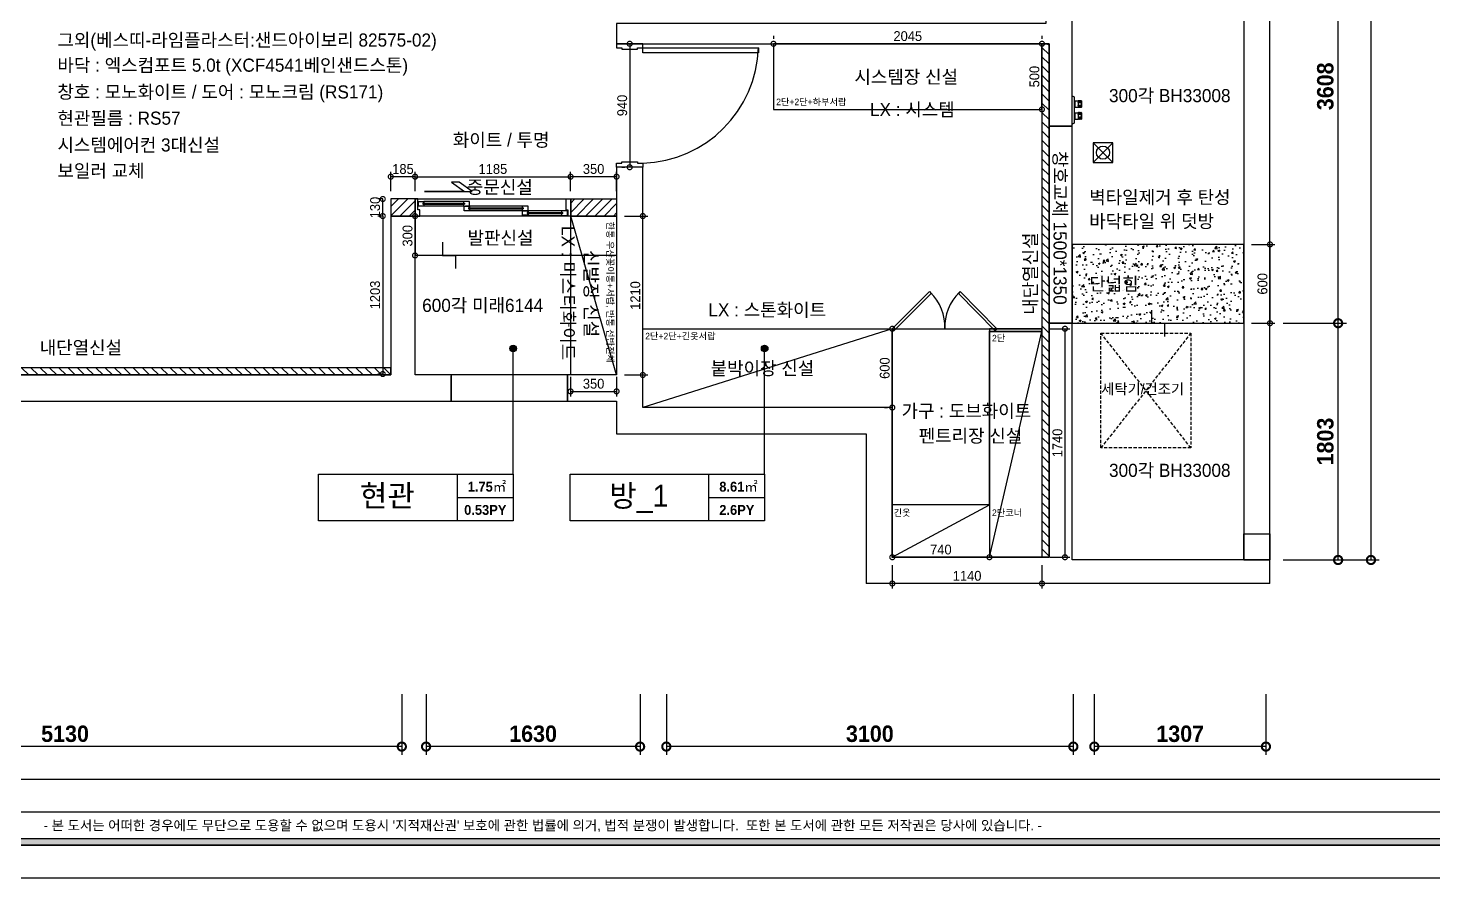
# Model space of a CAD drawing. Header units: inches. Extents: x 157163 to 245256, y -61743 to -20857.
# Drawn here: x 208200 to 218900, y -36207 to -29736 of the extents above; entities that cross this region are included whole.
import ezdxf
from ezdxf.enums import TextEntityAlignment as Align

# ---------------------------------------------------------------- set-up
doc = ezdxf.new("R2010")
doc.units = ezdxf.units.IN
doc.header["$LTSCALE"] = 50
doc.header["$MEASUREMENT"] = 0
for name, pattern in [('DASHED', [0.75, 0.5, -0.25]), ('DASHEDX2', [1.5, 1, -0.5]), ('HID', [2.5, 1.5, -1])]:
    doc.linetypes.add(name, pattern=pattern)
for name, color, linetype in [('0-ELC TEXT', 7, 'Continuous'), ('03-TEXT', 3, 'Continuous'), ('03-WAL NEW', 3, 'Continuous'), ('04-WIN', 4, 'Continuous'), ('06-FUR', 6, 'Continuous'), ('07-DIM WAL', 5, 'Continuous'), ('3.기호.계단선', 30, 'Continuous'), ('CO-DO-FR', 7, 'Continuous'), ('CO-DOOR', 8, 'Continuous'), ('F-WALL1', 2, 'Continuous'), ('fin', 5, 'Continuous'), ('FORM(YOURNAME)-1', 1, 'Continuous'), ('FORM(YOURNAME)-11', 1, 'Continuous'), ('FUR', 8, 'DASHED'), ('도면층8', 8, 'Continuous'), ('설비', 140, 'Continuous')]:
    doc.layers.add(name, color=color, linetype=linetype)
doc.styles.add('YOURNAME', font='HY울릉도M.TTF')
doc.styles.add('넥슨고딕', font='NEXONLv1GothicBold.ttf')
doc.styles.add('스타일1', font='HY울릉도M.TTF')
doc.styles.add('코레일둥고', font='Korail_Round_Gothic_Medium.ttf')
doc.dimstyles.new('30', dxfattribs={"dimscale": 30, "dimtxt": 2.5, "dimasz": 2.5, "dimexe": 1.25, "dimexo": 2, "dimtad": 1, "dimdec": 0, "dimtxsty": '스타일1', "dimblk": 'DOTSMALL', "dimcen": 2.5, "dimclrd": 1, "dimclre": 1, "dimclrt": 7, "dimadec": 0, "dimazin": 0, "dimtfac": 1, "dimtdec": 0, "dimtix": 1, "dimtmove": 0, "dimatfit": 3, "dimldrblk": 'DOTSMALL', "dimfxl": 1.25, "dimarcsym": 0})
doc.dimstyles.new('50', dxfattribs={"dimscale": 50, "dimtxt": 2.5, "dimasz": 2.5, "dimexe": 1.25, "dimexo": 2, "dimtad": 1, "dimdec": 0, "dimtxsty": '넥슨고딕', "dimblk": 'DOTSMALL', "dimcen": 2.5, "dimclrd": 1, "dimclre": 1, "dimclrt": 7, "dimadec": 0, "dimazin": 0, "dimtfac": 1, "dimtdec": 0, "dimtix": 1, "dimtmove": 0, "dimatfit": 3, "dimldrblk": 'DOTSMALL', "dimfxl": 1.25, "dimarcsym": 0})

# ---------------------------------------------------------------- blocks, each defined once
blk = doc.blocks.new('FORM-ELEVATION')
at = {"layer": 'FORM(YOURNAME)-11'}
h = blk.add_hatch(color=256, dxfattribs=at)
h.dxf.hatch_style = 1
h.paths.add_polyline_path([(-10309, 35708), (71691, 35708), (71691, 35508), (-10309, 35508)])
h.paths.add_polyline_path([(-10309, -21492), (71691, -21492), (71691, -21692), (-10309, -21692)])
at = {"layer": 'Defpoints', "color": 158}
blk.add_line((62481, -20692), (-10309, -20692), dxfattribs=at)
for points in [[(-10309, -21692), (71691, -21692), (71691, 35708), (-10309, 35708)], [(-8309, 33708), (61071, 33708), (61071, -19692), (-8309, -19692)]]:
    blk.add_lwpolyline(points, close=True, dxfattribs=at)
at = {"layer": 'FORM(YOURNAME)-11', "color": 250}
blk.add_lwpolyline([(-11309, -22692), (72691, -22692), (72691, 36708), (-11309, 36708)], close=True, dxfattribs=at)
at = {"layer": 'FORM(YOURNAME)-11'}
blk.add_lwpolyline([(-10309, -21492), (71691, -21492), (71691, -21692), (-10309, -21692)], close=True, dxfattribs=at)
at = {"layer": 'FORM(YOURNAME)-11', "color": 1, "style": 'YOURNAME'}
blk.add_text("- 본 도서는 어떠한 경우에도 무단으로 도용할 수 없으며 도용시 '지적재산권' 보호에 관한 법률에 의거, 법적 분쟁이 발생합니다.  또한 본 도서에 관한 모든 저작권은 당사에 있습니다. -", height=300, dxfattribs=at).set_placement((28146, -21092), align=Align.MIDDLE_CENTER)
at = {"layer": 'FORM(YOURNAME)-11', "color": 3, "style": 'YOURNAME'}
for tag, height, p in [('1', 450, (71041, -1219)), ('2', 450, (71041, -1863)), ('3', 450, (71041, -3150)), ('4', 450, (71041, -5081)), ('5', 515, (71041, -7398)), ('6', 515, (71041, -9650)), ('7', 515, (71041, -11903)), ('8', 515, (71041, -14155)), ('9', 515, (71041, -16408)), ('10', 515, (66791, -18596)), ('11', 515, (71041, -18660)), ('12', 515, (66791, -20848)), ('13', 515, (71041, -20848))]:
    blk.add_attdef(tag, text='', height=height, dxfattribs=at).set_placement(p, align=Align.MIDDLE_RIGHT)
blk = doc.blocks.new('_DOTSMALL')
at = {"color": 0, "linetype": 'ByBlock', "const_width": 0.5}
blk.add_lwpolyline([(-0.0625, 0, 1), (0.0625, 0, 1)], format="xyb", close=True, dxfattribs=at)
blk = doc.blocks.new('*D15')
at = {"layer": '07-DIM WAL', "color": 1, "lineweight": -2, "transparency": 16777216}
for p, q in [((217759, -24166), (218491, -24166)), ((218428, -24166), (218428, -33786)), ((217759, -33786), (218491, -33786))]:
    blk.add_line(p, q, dxfattribs=at)
at = {"layer": 'Defpoints', "color": 0, "transparency": 16777216}
for p in [(217659, -24166), (217659, -33786), (218428, -33786)]:
    blk.add_point(p, dxfattribs=at)
at = {"layer": '07-DIM WAL', "color": 1, "lineweight": -2, "transparency": 16777216, "xscale": 125, "yscale": 125, "zscale": 125}
for p, rotation in [((218428, -24166), 90), ((218428, -33786), 270)]:
    blk.add_blockref('_DOTSMALL', p, dxfattribs=dict(at, rotation=rotation))
at = {"layer": '07-DIM WAL', "color": 7, "transparency": 16777216, "insert": (218331, -28976), "char_height": 125, "attachment_point": 5, "rotation": 90, "style": '넥슨고딕'}
blk.add_mtext('9620', dxfattribs=at)
blk = doc.blocks.new('*D16')
at = {"layer": '07-DIM WAL', "color": 1, "lineweight": -2, "transparency": 16777216}
for p, q in [((217759, -31983), (218241, -31983)), ((218178, -33786), (218178, -31983)), ((217759, -33786), (218241, -33786))]:
    blk.add_line(p, q, dxfattribs=at)
at = {"layer": 'Defpoints', "color": 0, "transparency": 16777216}
for p in [(217659, -31983), (218178, -31983), (217659, -33786)]:
    blk.add_point(p, dxfattribs=at)
at = {"layer": '07-DIM WAL', "color": 1, "lineweight": -2, "transparency": 16777216, "xscale": 125, "yscale": 125, "zscale": 125}
for p, rotation in [((218178, -31983), 90), ((218178, -33786), 270)]:
    blk.add_blockref('_DOTSMALL', p, dxfattribs=dict(at, rotation=rotation))
at = {"layer": '07-DIM WAL', "color": 7, "transparency": 16777216, "insert": (218081, -32884), "char_height": 125, "attachment_point": 5, "rotation": 90, "style": '넥슨고딕'}
blk.add_mtext('1803', dxfattribs=at)
blk = doc.blocks.new('*D17')
at = {"layer": '07-DIM WAL', "color": 1, "lineweight": -2, "transparency": 16777216}
for p, q in [((217759, -28375), (218241, -28375)), ((218178, -31983), (218178, -28375)), ((217759, -31983), (218241, -31983))]:
    blk.add_line(p, q, dxfattribs=at)
at = {"layer": 'Defpoints', "color": 0, "transparency": 16777216}
for p in [(217659, -28375), (218178, -28375), (217659, -31983)]:
    blk.add_point(p, dxfattribs=at)
at = {"layer": '07-DIM WAL', "color": 1, "lineweight": -2, "transparency": 16777216, "xscale": 125, "yscale": 125, "zscale": 125}
for p, rotation in [((218178, -28375), 90), ((218178, -31983), 270)]:
    blk.add_blockref('_DOTSMALL', p, dxfattribs=dict(at, rotation=rotation))
at = {"layer": '07-DIM WAL', "color": 7, "transparency": 16777216, "insert": (218081, -30179), "char_height": 125, "attachment_point": 5, "rotation": 90, "style": '넥슨고딕'}
blk.add_mtext('3608', dxfattribs=at)
blk = doc.blocks.new('*D22')
at = {"layer": '07-DIM WAL', "color": 1, "lineweight": -2, "transparency": 16777216}
for p, q in [((216321, -34807), (216321, -35269)), ((217628, -34807), (217628, -35269)), ((217628, -35207), (216321, -35207))]:
    blk.add_line(p, q, dxfattribs=at)
at = {"layer": 'Defpoints', "color": 0, "transparency": 16777216}
for p in [(216321, -34707), (217628, -34707), (216321, -35207)]:
    blk.add_point(p, dxfattribs=at)
at = {"layer": '07-DIM WAL', "color": 1, "lineweight": -2, "transparency": 16777216, "xscale": 125, "yscale": 125, "zscale": 125, "rotation": 180}
blk.add_blockref('_DOTSMALL', (216321, -35207), dxfattribs=at)
at = {"layer": '07-DIM WAL', "color": 1, "lineweight": -2, "transparency": 16777216, "xscale": 125, "yscale": 125, "zscale": 125}
blk.add_blockref('_DOTSMALL', (217628, -35207), dxfattribs=at)
at = {"layer": '07-DIM WAL', "color": 7, "transparency": 16777216, "insert": (216975, -35110), "char_height": 125, "attachment_point": 5, "style": '넥슨고딕'}
blk.add_mtext('1307', dxfattribs=at)
blk = doc.blocks.new('*D23')
at = {"layer": '07-DIM WAL', "color": 1, "lineweight": -2, "transparency": 16777216}
for p, q in [((213061, -34807), (213061, -35269)), ((216161, -34807), (216161, -35269)), ((216161, -35207), (213061, -35207))]:
    blk.add_line(p, q, dxfattribs=at)
at = {"layer": 'Defpoints', "color": 0, "transparency": 16777216}
for p in [(213061, -34707), (216161, -34707), (213061, -35207)]:
    blk.add_point(p, dxfattribs=at)
at = {"layer": '07-DIM WAL', "color": 1, "lineweight": -2, "transparency": 16777216, "xscale": 125, "yscale": 125, "zscale": 125, "rotation": 180}
blk.add_blockref('_DOTSMALL', (213061, -35207), dxfattribs=at)
at = {"layer": '07-DIM WAL', "color": 1, "lineweight": -2, "transparency": 16777216, "xscale": 125, "yscale": 125, "zscale": 125}
blk.add_blockref('_DOTSMALL', (216161, -35207), dxfattribs=at)
at = {"layer": '07-DIM WAL', "color": 7, "transparency": 16777216, "insert": (214611, -35110), "char_height": 125, "attachment_point": 5, "style": '넥슨고딕'}
blk.add_mtext('3100', dxfattribs=at)
blk = doc.blocks.new('*D24')
at = {"layer": '07-DIM WAL', "color": 1, "lineweight": -2, "transparency": 16777216}
for p, q in [((211231, -34807), (211231, -35269)), ((212861, -34807), (212861, -35269)), ((212861, -35207), (211231, -35207))]:
    blk.add_line(p, q, dxfattribs=at)
at = {"layer": 'Defpoints', "color": 0, "transparency": 16777216}
for p in [(211231, -34707), (212861, -34707), (211231, -35207)]:
    blk.add_point(p, dxfattribs=at)
at = {"layer": '07-DIM WAL', "color": 1, "lineweight": -2, "transparency": 16777216, "xscale": 125, "yscale": 125, "zscale": 125, "rotation": 180}
blk.add_blockref('_DOTSMALL', (211231, -35207), dxfattribs=at)
at = {"layer": '07-DIM WAL', "color": 1, "lineweight": -2, "transparency": 16777216, "xscale": 125, "yscale": 125, "zscale": 125}
blk.add_blockref('_DOTSMALL', (212861, -35207), dxfattribs=at)
at = {"layer": '07-DIM WAL', "color": 7, "transparency": 16777216, "insert": (212046, -35110), "char_height": 125, "attachment_point": 5, "style": '넥슨고딕'}
blk.add_mtext('1630', dxfattribs=at)
blk = doc.blocks.new('*D25')
at = {"layer": '07-DIM WAL', "color": 1, "lineweight": -2, "transparency": 16777216}
for p, q in [((205916, -34807), (205916, -35269)), ((211046, -34807), (211046, -35269)), ((211046, -35207), (205916, -35207))]:
    blk.add_line(p, q, dxfattribs=at)
at = {"layer": 'Defpoints', "color": 0, "transparency": 16777216}
for p in [(205916, -34707), (211046, -34707), (205916, -35207)]:
    blk.add_point(p, dxfattribs=at)
at = {"layer": '07-DIM WAL', "color": 1, "lineweight": -2, "transparency": 16777216, "xscale": 125, "yscale": 125, "zscale": 125, "rotation": 180}
blk.add_blockref('_DOTSMALL', (205916, -35207), dxfattribs=at)
at = {"layer": '07-DIM WAL', "color": 1, "lineweight": -2, "transparency": 16777216, "xscale": 125, "yscale": 125, "zscale": 125}
blk.add_blockref('_DOTSMALL', (211046, -35207), dxfattribs=at)
at = {"layer": '07-DIM WAL', "color": 7, "transparency": 16777216, "insert": (208481, -35110), "char_height": 125, "attachment_point": 5, "style": '넥슨고딕'}
blk.add_mtext('5130', dxfattribs=at)
blk = doc.blocks.new('A$C004A4CAE')
at = {"layer": 'fin', "color": 6}
for p, q in [((0, 0), (0, 5)), ((200, 15), (10, 15)), ((36, 69), (36, 70)), ((84, 69), (36, 69)), ((51, 63), (36, 63)), ((51, 57), (36, 57)), ((51, 51), (36, 51)), ((36, 23), (36, 45)), ((84, 45), (36, 45)), ((82, 72), (38, 72)), ((82, 21), (38, 21)), ((43, 15), (43, 21)), ((84, 63), (69, 63)), ((84, 57), (69, 57)), ((84, 51), (69, 51)), ((77, 15), (77, 21)), ((84, 69), (84, 70)), ((84, 23), (84, 45)), ((126, 69), (126, 70)), ((174, 69), (126, 69)), ((141, 63), (126, 63)), ((141, 57), (126, 57)), ((141, 51), (126, 51)), ((174, 45), (126, 45)), ((126, 23), (126, 45)), ((172, 72), (128, 72)), ((172, 21), (128, 21)), ((133, 15), (133, 21)), ((174, 63), (159, 63)), ((174, 57), (159, 57)), ((174, 51), (159, 51)), ((167, 15), (167, 21)), ((174, 69), (174, 70)), ((174, 23), (174, 45)), ((210, 0), (210, 5))]:
    blk.add_line(p, q, dxfattribs=at)
for centre, radius, start, end in [((10, 5), 10, 90, 180), ((36, 66), 3, 90, 270), ((36, 60), 3, 90, 270), ((36, 54), 3, 90, 270), ((36, 48), 3, 90, 270), ((38, 70), 2, 90, 180), ((38, 23), 2, 180, 270), ((51, 66), 3, 90, 270), ((51, 60), 3, 90, 270), ((51, 54), 3, 90, 270), ((51, 48), 3, 90, 270), ((69, 66), 3, 270, 90), ((69, 60), 3, 270, 90), ((69, 54), 3, 270, 90), ((69, 48), 3, 270, 90), ((82, 70), 2, 0, 90), ((82, 23), 2, 270, 0), ((84, 66), 3, 270, 90), ((84, 60), 3, 270, 90), ((84, 54), 3, 270, 90), ((84, 48), 3, 270, 90), ((126, 66), 3, 90, 270), ((126, 60), 3, 90, 270), ((126, 54), 3, 90, 270), ((126, 48), 3, 90, 270), ((128, 70), 2, 90, 180), ((128, 23), 2, 180, 270), ((141, 66), 3, 90, 270), ((141, 60), 3, 90, 270), ((141, 54), 3, 90, 270), ((141, 48), 3, 90, 270), ((159, 66), 3, 270, 90), ((159, 60), 3, 270, 90), ((159, 54), 3, 270, 90), ((159, 48), 3, 270, 90), ((172, 70), 2, 0, 90), ((172, 23), 2, 270, 0), ((174, 66), 3, 270, 90), ((174, 60), 3, 270, 90), ((174, 54), 3, 270, 90), ((174, 48), 3, 270, 90), ((200, 5), 10, 0, 90)]:
    blk.add_arc(centre, radius, start, end, dxfattribs=at)
blk = doc.blocks.new('VUDAUSEH')
for p, q in [((216312, -30759), (216462, -30609)), ((216312, -30609), (216462, -30759))]:
    blk.add_line(p, q)
blk.add_lwpolyline([(216312, -30759), (216462, -30759), (216462, -30609), (216312, -30609)], close=True)
for points in [[(216756, -31883), (216756, -31983), (216856, -31983), (216856, -32083)], [(216152, -31983), (217459, -31983)]]:
    blk.add_lwpolyline(points)
blk.add_circle((216387, -30684), 50)
at = {"layer": '04-WIN'}
blk.add_lwpolyline([(217566, -33786), (217659, -33786), (217659, -23966), (217024, -23966), (217024, -24166), (217459, -24166), (217459, -33786), (217566, -33786)], dxfattribs=at)
for points in [[(215977, -31983), (216152, -31983), (216152, -30483), (215977, -30483)], [(211422, -32577), (212307, -32577), (212307, -32377), (211422, -32377)], [(217459, -33586), (217659, -33586), (217659, -33786), (217459, -33786)]]:
    blk.add_lwpolyline(points, close=True, dxfattribs=at)
at = {"layer": 'CO-DO-FR'}
for points in [[(212882, -29855), (212682, -29855), (212682, -29885), (212722, -29885), (212722, -29895), (212842, -29895), (212842, -29885), (212882, -29885), (212882, -29855)], [(212882, -30795), (212682, -30795), (212682, -30765), (212722, -30765), (212722, -30755), (212842, -30755), (212842, -30765), (212882, -30765), (212882, -30795)]]:
    blk.add_lwpolyline(points, close=True, dxfattribs=at)
at = {"layer": 'CO-DOOR'}
blk.add_lwpolyline([(213762, -29925), (212882, -29925), (212882, -29885), (213762, -29885)], close=True, dxfattribs=at)
blk.add_arc((212853, -29855), 910, 271.8537, 358.1463, dxfattribs=at)
at = {"layer": 'F-WALL1'}
for p, q in [((212882, -30795), (212682, -30795)), ((212682, -30795), (212682, -32377)), ((212882, -32625), (212882, -30795)), ((216152, -31983), (215977, -31983)), ((215977, -31983), (215977, -33765)), ((216152, -33786), (216152, -31983)), ((212682, -32377), (212307, -32377)), ((212307, -32377), (212307, -32577)), ((212307, -32577), (212682, -32577)), ((212682, -32577), (212682, -32825)), ((214782, -32625), (212882, -32625)), ((214782, -32625), (214782, -33765)), ((212682, -32825), (214582, -32825)), ((214582, -32825), (214582, -33965)), ((215977, -33765), (214782, -33765)), ((217659, -33786), (216152, -33786)), ((217659, -33965), (217659, -33786)), ((217659, -33965), (214582, -33965))]:
    blk.add_line(p, q, dxfattribs=at)
for points in [[(216152, -28375), (215952, -28375), (215952, -29700), (212682, -29700), (212682, -29855), (215977, -29855), (215977, -30483), (216152, -30483), (216152, -29670), (216462, -29670), (216462, -28975), (216152, -28975), (216152, -28375)], [(211422, -32377), (211147, -32377), (211147, -31167), (210962, -31167), (210962, -32377), (205917, -32377), (205917, -32117), (205716, -32117), (205716, -32577), (211422, -32577), (211422, -32383)]]:
    blk.add_lwpolyline(points, dxfattribs=at)
at = {"xscale": -1, "rotation": 270}
blk.add_blockref('A$C004A4CAE', (216152, -30464), dxfattribs=at)
blk = doc.blocks.new('*D46')
at = {"layer": '07-DIM WAL', "color": 1, "lineweight": -2, "transparency": 16777216}
for p, q in [((214782, -33825), (214782, -34002)), ((215922, -33825), (215922, -34002)), ((215922, -33965), (214782, -33965))]:
    blk.add_line(p, q, dxfattribs=at)
at = {"layer": 'Defpoints', "color": 0, "transparency": 16777216}
for p in [(214782, -33765), (215922, -33765), (214782, -33965)]:
    blk.add_point(p, dxfattribs=at)
at = {"layer": '07-DIM WAL', "color": 1, "lineweight": -2, "transparency": 16777216, "xscale": 75, "yscale": 75, "zscale": 75, "rotation": 180}
blk.add_blockref('_DOTSMALL', (214782, -33965), dxfattribs=at)
at = {"layer": '07-DIM WAL', "color": 1, "lineweight": -2, "transparency": 16777216, "xscale": 75, "yscale": 75, "zscale": 75}
blk.add_blockref('_DOTSMALL', (215922, -33965), dxfattribs=at)
at = {"layer": '07-DIM WAL', "color": 7, "transparency": 16777216, "insert": (215352, -33907), "char_height": 75, "attachment_point": 5, "style": '스타일1'}
blk.add_mtext('1140', dxfattribs=at)
blk = doc.blocks.new('*D91')
at = {"layer": '07-DIM WAL', "color": 1, "lineweight": -2, "transparency": 16777216}
for p, q in [((212332, -32392), (212332, -32540)), ((212682, -32392), (212682, -32540)), ((212332, -32502), (212682, -32502))]:
    blk.add_line(p, q, dxfattribs=at)
at = {"layer": 'Defpoints', "color": 0, "transparency": 16777216}
for p in [(212332, -32332), (212682, -32332), (212682, -32502)]:
    blk.add_point(p, dxfattribs=at)
at = {"layer": '07-DIM WAL', "color": 1, "lineweight": -2, "transparency": 16777216, "xscale": 75, "yscale": 75, "zscale": 75, "rotation": 180}
blk.add_blockref('_DOTSMALL', (212332, -32502), dxfattribs=at)
at = {"layer": '07-DIM WAL', "color": 1, "lineweight": -2, "transparency": 16777216, "xscale": 75, "yscale": 75, "zscale": 75}
blk.add_blockref('_DOTSMALL', (212682, -32502), dxfattribs=at)
at = {"layer": '07-DIM WAL', "color": 7, "transparency": 16777216, "insert": (212507, -32444), "char_height": 75, "attachment_point": 5, "style": '스타일1'}
blk.add_mtext('350', dxfattribs=at)
blk = doc.blocks.new('*D92')
at = {"layer": '07-DIM WAL', "color": 1, "lineweight": -2, "transparency": 16777216}
for p, q in [((210962, -30977), (210962, -30829)), ((211147, -30867), (210962, -30867)), ((211147, -30977), (211147, -30829))]:
    blk.add_line(p, q, dxfattribs=at)
at = {"layer": 'Defpoints', "color": 0, "transparency": 16777216}
for p in [(210962, -30867), (210962, -31037), (211147, -31037)]:
    blk.add_point(p, dxfattribs=at)
at = {"layer": '07-DIM WAL', "color": 1, "lineweight": -2, "transparency": 16777216, "xscale": 75, "yscale": 75, "zscale": 75}
blk.add_blockref('_DOTSMALL', (210962, -30867), dxfattribs=at)
at = {"layer": '07-DIM WAL', "color": 1, "lineweight": -2, "transparency": 16777216, "xscale": 75, "yscale": 75, "zscale": 75, "rotation": 180}
blk.add_blockref('_DOTSMALL', (211147, -30867), dxfattribs=at)
at = {"layer": '07-DIM WAL', "color": 7, "transparency": 16777216, "insert": (211055, -30809), "char_height": 75, "attachment_point": 5, "style": '스타일1'}
blk.add_mtext('185', dxfattribs=at)
blk = doc.blocks.new('*D93')
at = {"layer": '07-DIM WAL', "color": 1, "lineweight": -2, "transparency": 16777216}
for p, q in [((210902, -31037), (210863, -31037)), ((210901, -31167), (210901, -31037)), ((210902, -31167), (210863, -31167))]:
    blk.add_line(p, q, dxfattribs=at)
at = {"layer": 'Defpoints', "color": 0, "transparency": 16777216}
for p in [(210901, -31037), (210962, -31037), (210962, -31167)]:
    blk.add_point(p, dxfattribs=at)
at = {"layer": '07-DIM WAL', "color": 1, "lineweight": -2, "transparency": 16777216, "xscale": 75, "yscale": 75, "zscale": 75}
for p, rotation in [((210901, -31037), 270), ((210901, -31167), 90)]:
    blk.add_blockref('_DOTSMALL', p, dxfattribs=dict(at, rotation=rotation))
at = {"layer": '07-DIM WAL', "color": 7, "transparency": 16777216, "insert": (210843, -31102), "char_height": 75, "attachment_point": 5, "rotation": 90, "style": '스타일1'}
blk.add_mtext('130', dxfattribs=at)
blk = doc.blocks.new('*D94')
at = {"layer": '07-DIM WAL', "color": 1, "lineweight": -2, "transparency": 16777216}
for p, q in [((210902, -31167), (210863, -31167)), ((210901, -31167), (210901, -32370)), ((210902, -32370), (210863, -32370))]:
    blk.add_line(p, q, dxfattribs=at)
at = {"layer": 'Defpoints', "color": 0, "transparency": 16777216}
for p in [(210962, -31167), (210901, -32370), (210962, -32370)]:
    blk.add_point(p, dxfattribs=at)
at = {"layer": '07-DIM WAL', "color": 1, "lineweight": -2, "transparency": 16777216, "xscale": 75, "yscale": 75, "zscale": 75}
for p, rotation in [((210901, -31167), 90), ((210901, -32370), 270)]:
    blk.add_blockref('_DOTSMALL', p, dxfattribs=dict(at, rotation=rotation))
at = {"layer": '07-DIM WAL', "color": 7, "transparency": 16777216, "insert": (210843, -31768), "char_height": 75, "attachment_point": 5, "rotation": 90, "style": '스타일1'}
blk.add_mtext('1203', dxfattribs=at)
blk = doc.blocks.new('*D95')
at = {"layer": '07-DIM WAL', "color": 1, "lineweight": -2, "transparency": 16777216}
for p, q in [((212742, -31167), (212920, -31167)), ((212882, -32377), (212882, -31167)), ((212742, -32377), (212920, -32377))]:
    blk.add_line(p, q, dxfattribs=at)
at = {"layer": 'Defpoints', "color": 0, "transparency": 16777216}
for p in [(212682, -31167), (212882, -31167), (212682, -32377)]:
    blk.add_point(p, dxfattribs=at)
at = {"layer": '07-DIM WAL', "color": 1, "lineweight": -2, "transparency": 16777216, "xscale": 75, "yscale": 75, "zscale": 75}
for p, rotation in [((212882, -31167), 90), ((212882, -32377), 270)]:
    blk.add_blockref('_DOTSMALL', p, dxfattribs=dict(at, rotation=rotation))
at = {"layer": '07-DIM WAL', "color": 7, "transparency": 16777216, "insert": (212825, -31772), "char_height": 75, "attachment_point": 5, "rotation": 90, "style": '스타일1'}
blk.add_mtext('1210', dxfattribs=at)
blk = doc.blocks.new('*D169')
at = {"layer": '07-DIM WAL', "color": 1, "lineweight": -2, "transparency": 16777216}
for p, q in [((215982, -32025), (216135, -32025)), ((216097, -32025), (216097, -33765)), ((215982, -33765), (216135, -33765))]:
    blk.add_line(p, q, dxfattribs=at)
at = {"layer": 'Defpoints', "color": 0, "transparency": 16777216}
for p in [(215922, -32025), (215922, -33765), (216097, -33765)]:
    blk.add_point(p, dxfattribs=at)
at = {"layer": '07-DIM WAL', "color": 1, "lineweight": -2, "transparency": 16777216, "xscale": 75, "yscale": 75, "zscale": 75}
for p, rotation in [((216097, -32025), 90), ((216097, -33765), 270)]:
    blk.add_blockref('_DOTSMALL', p, dxfattribs=dict(at, rotation=rotation))
at = {"layer": '07-DIM WAL', "color": 7, "transparency": 16777216, "insert": (216040, -32895), "char_height": 75, "attachment_point": 5, "rotation": 90, "style": '스타일1'}
blk.add_mtext('1740', dxfattribs=at)
blk = doc.blocks.new('*D170')
at = {"layer": '07-DIM WAL', "color": 1, "lineweight": -2, "transparency": 16777216}
for p, q in [((214722, -32025), (214745, -32025)), ((214782, -32025), (214782, -32625)), ((214722, -32625), (214745, -32625))]:
    blk.add_line(p, q, dxfattribs=at)
at = {"layer": 'Defpoints', "color": 0, "transparency": 16777216}
for p in [(214782, -32025), (214782, -32625), (214782, -32625)]:
    blk.add_point(p, dxfattribs=at)
at = {"layer": '07-DIM WAL', "color": 1, "lineweight": -2, "transparency": 16777216, "xscale": 75, "yscale": 75, "zscale": 75}
for p, rotation in [((214782, -32025), 90), ((214782, -32625), 270)]:
    blk.add_blockref('_DOTSMALL', p, dxfattribs=dict(at, rotation=rotation))
at = {"layer": '07-DIM WAL', "color": 7, "transparency": 16777216, "insert": (214725, -32325), "char_height": 75, "attachment_point": 5, "rotation": 90, "style": '스타일1'}
blk.add_mtext('600', dxfattribs=at)
blk = doc.blocks.new('*D171')
at = {"layer": '07-DIM WAL', "color": 1, "lineweight": -2, "transparency": 16777216}
for p, q in [((213877, -29795), (213877, -29817)), ((215922, -29795), (215922, -29817)), ((215922, -29855), (213877, -29855))]:
    blk.add_line(p, q, dxfattribs=at)
at = {"layer": 'Defpoints', "color": 0, "transparency": 16777216}
for p in [(213877, -29855), (213877, -29855), (215922, -29855)]:
    blk.add_point(p, dxfattribs=at)
at = {"layer": '07-DIM WAL', "color": 1, "lineweight": -2, "transparency": 16777216, "xscale": 75, "yscale": 75, "zscale": 75, "rotation": 180}
blk.add_blockref('_DOTSMALL', (213877, -29855), dxfattribs=at)
at = {"layer": '07-DIM WAL', "color": 1, "lineweight": -2, "transparency": 16777216, "xscale": 75, "yscale": 75, "zscale": 75}
blk.add_blockref('_DOTSMALL', (215922, -29855), dxfattribs=at)
at = {"layer": '07-DIM WAL', "color": 7, "transparency": 16777216, "insert": (214900, -29797), "char_height": 75, "attachment_point": 5, "style": '스타일1'}
blk.add_mtext('2045', dxfattribs=at)
blk = doc.blocks.new('*D185')
at = {"layer": '07-DIM WAL', "color": 1, "lineweight": -2, "transparency": 16777216}
for p, q in [((212722, -29855), (212745, -29855)), ((212782, -29855), (212782, -30795)), ((212722, -30795), (212745, -30795))]:
    blk.add_line(p, q, dxfattribs=at)
at = {"layer": 'Defpoints', "color": 0, "transparency": 16777216}
for p in [(212782, -29855), (212782, -30795), (212782, -30795)]:
    blk.add_point(p, dxfattribs=at)
at = {"layer": '07-DIM WAL', "color": 1, "lineweight": -2, "transparency": 16777216, "xscale": 75, "yscale": 75, "zscale": 75}
for p, rotation in [((212782, -29855), 90), ((212782, -30795), 270)]:
    blk.add_blockref('_DOTSMALL', p, dxfattribs=dict(at, rotation=rotation))
at = {"layer": '07-DIM WAL', "color": 7, "transparency": 16777216, "insert": (212725, -30325), "char_height": 75, "attachment_point": 5, "rotation": 90, "style": '스타일1'}
blk.add_mtext('940', dxfattribs=at)
blk = doc.blocks.new('*D186')
at = {"layer": '07-DIM WAL', "color": 1, "lineweight": -2, "transparency": 16777216}
for p, q in [((211147, -30977), (211147, -30829)), ((211147, -30867), (212332, -30867)), ((212332, -30977), (212332, -30829))]:
    blk.add_line(p, q, dxfattribs=at)
at = {"layer": 'Defpoints', "color": 0, "transparency": 16777216}
for p in [(212332, -30867), (211147, -31037), (212332, -31037)]:
    blk.add_point(p, dxfattribs=at)
at = {"layer": '07-DIM WAL', "color": 1, "lineweight": -2, "transparency": 16777216, "xscale": 75, "yscale": 75, "zscale": 75, "rotation": 180}
blk.add_blockref('_DOTSMALL', (211147, -30867), dxfattribs=at)
at = {"layer": '07-DIM WAL', "color": 1, "lineweight": -2, "transparency": 16777216, "xscale": 75, "yscale": 75, "zscale": 75}
blk.add_blockref('_DOTSMALL', (212332, -30867), dxfattribs=at)
at = {"layer": '07-DIM WAL', "color": 7, "transparency": 16777216, "insert": (211740, -30809), "char_height": 75, "attachment_point": 5, "style": '스타일1'}
blk.add_mtext('1185', dxfattribs=at)
blk = doc.blocks.new('*D187')
at = {"layer": '07-DIM WAL', "color": 1, "lineweight": -2, "transparency": 16777216}
for p, q in [((212332, -30977), (212332, -30829)), ((212682, -30867), (212332, -30867)), ((212682, -30977), (212682, -30829))]:
    blk.add_line(p, q, dxfattribs=at)
at = {"layer": 'Defpoints', "color": 0, "transparency": 16777216}
for p in [(212332, -30867), (212332, -31037), (212682, -31037)]:
    blk.add_point(p, dxfattribs=at)
at = {"layer": '07-DIM WAL', "color": 1, "lineweight": -2, "transparency": 16777216, "xscale": 75, "yscale": 75, "zscale": 75, "rotation": 180}
blk.add_blockref('_DOTSMALL', (212332, -30867), dxfattribs=at)
at = {"layer": '07-DIM WAL', "color": 1, "lineweight": -2, "transparency": 16777216, "xscale": 75, "yscale": 75, "zscale": 75}
blk.add_blockref('_DOTSMALL', (212682, -30867), dxfattribs=at)
at = {"layer": '07-DIM WAL', "color": 7, "transparency": 16777216, "insert": (212507, -30809), "char_height": 75, "attachment_point": 5, "style": '스타일1'}
blk.add_mtext('350', dxfattribs=at)
blk = doc.blocks.new('*D188')
at = {"layer": '07-DIM WAL', "color": 1, "lineweight": -2, "transparency": 16777216}
for p, q in [((215917, -29855), (215885, -29855)), ((215922, -30355), (215922, -29855)), ((215862, -30355), (215885, -30355))]:
    blk.add_line(p, q, dxfattribs=at)
at = {"layer": 'Defpoints', "color": 0, "transparency": 16777216}
for p in [(215922, -29855), (215977, -29855), (215922, -30355)]:
    blk.add_point(p, dxfattribs=at)
at = {"layer": '07-DIM WAL', "color": 1, "lineweight": -2, "transparency": 16777216, "xscale": 75, "yscale": 75, "zscale": 75}
for p, rotation in [((215922, -29855), 90), ((215922, -30355), 270)]:
    blk.add_blockref('_DOTSMALL', p, dxfattribs=dict(at, rotation=rotation))
at = {"layer": '07-DIM WAL', "color": 7, "transparency": 16777216, "insert": (215865, -30105), "char_height": 75, "attachment_point": 5, "rotation": 90, "style": '스타일1'}
blk.add_mtext('500', dxfattribs=at)
blk = doc.blocks.new('*D192')
at = {"layer": '07-DIM WAL', "color": 1, "lineweight": -2, "transparency": 16777216}
for p, q in [((211147, -31167), (211147, -31467)), ((211207, -31167), (211185, -31167)), ((211207, -31467), (211185, -31467))]:
    blk.add_line(p, q, dxfattribs=at)
at = {"layer": 'Defpoints', "color": 0, "transparency": 16777216}
for p in [(211147, -31167), (211147, -31467), (211147, -31467)]:
    blk.add_point(p, dxfattribs=at)
at = {"layer": '07-DIM WAL', "color": 1, "lineweight": -2, "transparency": 16777216, "xscale": 75, "yscale": 75, "zscale": 75}
for p, rotation in [((211147, -31167), 90), ((211147, -31467), 270)]:
    blk.add_blockref('_DOTSMALL', p, dxfattribs=dict(at, rotation=rotation))
at = {"layer": '07-DIM WAL', "color": 7, "transparency": 16777216, "insert": (211090, -31317), "char_height": 75, "attachment_point": 5, "rotation": 90, "style": '스타일1'}
blk.add_mtext('300', dxfattribs=at)
blk = doc.blocks.new('*D208')
at = {"layer": '07-DIM WAL', "color": 1, "lineweight": -2, "transparency": 16777216}
for p, q in [((217519, -31383), (217697, -31383)), ((217659, -31383), (217659, -31983)), ((217519, -31983), (217697, -31983))]:
    blk.add_line(p, q, dxfattribs=at)
at = {"layer": 'Defpoints', "color": 0, "transparency": 16777216}
for p in [(217459, -31383), (217459, -31983), (217659, -31983)]:
    blk.add_point(p, dxfattribs=at)
at = {"layer": '07-DIM WAL', "color": 1, "lineweight": -2, "transparency": 16777216, "xscale": 75, "yscale": 75, "zscale": 75}
for p, rotation in [((217659, -31383), 90), ((217659, -31983), 270)]:
    blk.add_blockref('_DOTSMALL', p, dxfattribs=dict(at, rotation=rotation))
at = {"layer": '07-DIM WAL', "color": 7, "transparency": 16777216, "insert": (217602, -31683), "char_height": 75, "attachment_point": 5, "rotation": 90, "style": '스타일1'}
blk.add_mtext('600', dxfattribs=at)
blk = doc.blocks.new('*D210')
at = {"layer": '07-DIM WAL', "color": 1, "lineweight": -2, "transparency": 16777216}
for p, q in [((214782, -33705), (214782, -33727)), ((215522, -33705), (215522, -33727)), ((214782, -33765), (215522, -33765))]:
    blk.add_line(p, q, dxfattribs=at)
at = {"layer": 'Defpoints', "color": 0, "transparency": 16777216}
for p in [(214782, -33765), (215522, -33765), (215522, -33765)]:
    blk.add_point(p, dxfattribs=at)
at = {"layer": '07-DIM WAL', "color": 1, "lineweight": -2, "transparency": 16777216, "xscale": 75, "yscale": 75, "zscale": 75, "rotation": 180}
blk.add_blockref('_DOTSMALL', (214782, -33765), dxfattribs=at)
at = {"layer": '07-DIM WAL', "color": 1, "lineweight": -2, "transparency": 16777216, "xscale": 75, "yscale": 75, "zscale": 75}
blk.add_blockref('_DOTSMALL', (215522, -33765), dxfattribs=at)
at = {"layer": '07-DIM WAL', "color": 7, "transparency": 16777216, "insert": (215152, -33707), "char_height": 75, "attachment_point": 5, "style": '스타일1'}
blk.add_mtext('740', dxfattribs=at)

msp = doc.modelspace()

# ---------------------------------------------------------------- hatches: boundary and pattern name
at = {"transparency": 33554687}
h = msp.add_hatch(dxfattribs=at)
h.set_pattern_fill('AR-CONC', color=256, scale=20)
h.set_pattern_definition([(50, (0, 0), (143.452037, -12.55043), [15, -165]), (355, (0, 0), (-27.75027, 150.43843), [12, -132]), (100.451444, (11.95, -1.05), (115.70177, 137.888), [12.74804, -140.22842]), (46.1842, (0, 40), (213.44827, -33.10386), [22.5, -247.5]), (96.63564, (17.79, 37.24), (186.93239, 194.82372), [19.12207, -210.34275]), (351.18416, (0, 40), (186.9324, 194.82372), [18, -198]), (21, (20, 30), (119.38141, -80.52378), [15, -165]), (326, (20, 30), (48.66307, 145.03001), [12, -132]), (71.451445, (29.95, 23.29), (168.044475, 64.50623), [12.74804, -140.22842]), (37.5, (0, 0), (2.431971, 66.578771), [0, -130.4, 0, -134, 0, -132.5]), (7.5, (0, 0), (52.613907, 78.882342), [0, -76.4, 0, -127.4, 0, -50.5]), (-32.5, (-44.6, 0), (106.764487, -4.510974), [0, -50, 0, -156, 0, -207]), (-42.5, (-64.6, 0), (116.637234, 20.020996), [0, -65, 0, -103.6, 0, -147])])
h.paths.add_polyline_path([(217459.3, -31982.9), (217459.3, -31382.9), (216152.3, -31382.9), (216152.3, -31982.9)])
at = {"layer": '0-ELC TEXT'}
h = msp.add_hatch(color=256, dxfattribs=at)
h.dxf.hatch_style = 1
edge = h.paths.add_edge_path()
edge.add_arc((211893.9, -32175.7), 25, -90, 270, ccw=False)
h = msp.add_hatch(color=256, dxfattribs=at)
h.dxf.hatch_style = 1
edge = h.paths.add_edge_path()
edge.add_arc((211893.9, -32175.7), 25, -90, 270, ccw=False)
h = msp.add_hatch(color=256, dxfattribs=at)
h.dxf.hatch_style = 1
edge = h.paths.add_edge_path()
edge.add_arc((213809.8, -32175.7), 25, -90, 270, ccw=False)
h = msp.add_hatch(color=256, dxfattribs=at)
h.dxf.hatch_style = 1
edge = h.paths.add_edge_path()
edge.add_arc((213809.8, -32175.7), 25, -90, 270, ccw=False)
at = {"layer": '03-WAL NEW'}
h = msp.add_hatch(dxfattribs=at)
h.set_pattern_fill('_USER', color=256, scale=50, angle=225, pattern_type=0)
h.set_pattern_definition([(225, (-5002.903, -27645.146), (35.355339, -35.355339), [])])
h.paths.add_polyline_path([(210962.3, -31166.9), (211147.3, -31166.9), (211147.3, -31036.9), (210962.3, -31036.9)])
h.paths.add_polyline_path([(212332.3, -31039.4), (212682.3, -31036.9), (212682.3, -31166.9), (212332.3, -31169.4)])
h.paths.add_polyline_path([(210766.7, -31206.9), (210766.7, -30996.9), (210919.7, -30996.9), (210919.7, -31206.9)], flags=9)
h.paths.add_polyline_path([(210949.8, -30732.4), (211159.9, -30732.4), (211159.9, -30885.4), (210949.8, -30885.4)], flags=9)
h.paths.add_polyline_path([(212423.6, -30732.4), (212641.1, -30732.4), (212641.1, -30885.4), (212423.6, -30885.4)], flags=9)
h.paths.add_polyline_path([(211627.6, -30732.4), (211902.1, -30732.4), (211902.1, -30885.4), (211627.6, -30885.4)], flags=9)
at = {"layer": '3.기호.계단선'}
h = msp.add_hatch(dxfattribs=at)
h.set_pattern_fill('_USER', color=256, scale=50, angle=135, pattern_type=0)
h.set_pattern_definition([(135, (0, 0), (-35.355339, -35.355339), [])])
h.paths.add_polyline_path([(215977.3, -31982.9), (215977.3, -30482.9), (215977.3, -29854.9), (215922.3, -29854.9), (215922.3, -33764.9), (215977.3, -33764.9)])
h = msp.add_hatch(dxfattribs=at)
h.set_pattern_fill('_USER', color=256, scale=50, angle=135, pattern_type=0)
h.set_pattern_definition([(135, (-47.12, 371.787), (-35.355339, -35.355339), [])])
h.paths.add_polyline_path([(205917.3, -32376.9), (210962.3, -32376.9), (210962.3, -32321.9), (205917.3, -32321.9)])

# ---------------------------------------------------------------- linework, layer by layer
msp.add_lwpolyline([(217459.3, -31982.9), (217459.3, -31382.9), (216152.3, -31382.9), (216152.3, -31982.9), (217459.3, -31982.9)])
at = {"layer": '0-ELC TEXT'}
for p, q in [((212682.3, -31466.9), (211147.3, -31466.9)), ((211893.9, -33133.5), (211893.9, -32175.7)), ((213809.8, -33133.5), (213809.8, -32175.7)), ((211469.2, -33487.3), (211469.2, -33133.5)), ((213385.1, -33487.3), (213385.1, -33133.5)), ((211469.2, -33310.4), (211893.9, -33310.4)), ((213385.1, -33310.4), (213809.8, -33310.4))]:
    msp.add_line(p, q, dxfattribs=at)
msp.add_lwpolyline([(211355.2, -31366.9), (211355.2, -31466.9), (211455.2, -31466.9), (211455.2, -31566.9), (211455.2, -31566.9)], dxfattribs=at)
for points in [[(210412, -33133.5), (211893.9, -33133.5), (211893.9, -33487.3), (210412, -33487.3)], [(212327.9, -33133.5), (213809.8, -33133.5), (213809.8, -33487.3), (212327.9, -33487.3)]]:
    msp.add_lwpolyline(points, close=True, dxfattribs=at)
for centre in [(211893.9, -32175.7), (211893.9, -32175.7), (213809.8, -32175.7), (213809.8, -32175.7)]:
    msp.add_circle(centre, 25, dxfattribs=at)
at = {"layer": '03-WAL NEW'}
for points in [[(210962.3, -31166.9), (211147.3, -31166.9), (211147.3, -31036.9), (210962.3, -31036.9)], [(212332.3, -31036.9), (212682.3, -31036.9), (212682.3, -31166.9), (212332.3, -31166.9)]]:
    msp.add_lwpolyline(points, close=True, dxfattribs=at)
at = {"layer": '06-FUR'}
for points in [[(215977.3, -29854.9), (213877.3, -29854.9), (213877.3, -30354.9), (215922.3, -30354.9), (215922.3, -29854.9)], [(212682.3, -32376.9), (212332.3, -32376.9), (212332.3, -31166.9), (212682.3, -31166.9), (212682.3, -32376.9), (212332.3, -31166.9)], [(212882.3, -32624.9), (212882.3, -32024.9), (215922.3, -32024.9), (215922.3, -33764.9), (214782.3, -33764.9), (214782.3, -32624.9), (212882.3, -32624.9)], [(214782.3, -32624.9), (214782.3, -32024.9), (212882.3, -32624.9)], [(215522.3, -32044.9), (215522.3, -33364.9), (214782.3, -33364.9)], [(214782.3, -33764.9), (215522.3, -33364.9), (215522.3, -33764.9), (215922.3, -32044.9)], [(215922.3, -32024.9), (215522.3, -32024.9), (215522.3, -32044.9), (215922.3, -32044.9), (215922.3, -32024.9)]]:
    msp.add_lwpolyline(points, dxfattribs=at)
for points in [[(215079.3, -31756.2), (214796.5, -32039), (214782.3, -32024.9), (215065.2, -31742)], [(215285.4, -31756.2), (215563.2, -32039), (215577.3, -32024.9), (215299.5, -31742)]]:
    msp.add_lwpolyline(points, close=True, dxfattribs=at)
for centre, start, end in [((214818, -32010.5), 357.73752, 45.7856), ((215546.7, -32010.5), 134.2144, 182.26248)]:
    msp.add_arc(centre, 364.7, start, end, dxfattribs=at)
at = {"layer": '3.기호.계단선'}
for points in [[(215977.3, -29854.9), (215922.3, -29854.9), (215922.3, -33764.9), (215977.3, -33764.9)], [(205917.3, -32376.9), (210962.3, -32376.9), (210962.3, -32321.9), (205917.3, -32321.9)]]:
    msp.add_lwpolyline(points, close=True, dxfattribs=at)
at = {"layer": 'CO-DOOR', "color": 1}
msp.add_lwpolyline([(211218.6, -30980.4), (211580.8, -30980.4), (211482.2, -30908.1), (211423.9, -30908.1), (211522.5, -30980.4), (211218.6, -30980.4)], close=True, dxfattribs=at)
at = {"layer": 'FUR', "color": 8}
for p, q in [((217057.3, -32932.7), (216371.3, -32057.7)), ((217057.3, -32057.7), (216371.3, -32932.7))]:
    msp.add_line(p, q, dxfattribs=at)
msp.add_lwpolyline([(217057.3, -32932.7), (216371.3, -32932.7), (216371.3, -32057.7), (217057.3, -32057.7)], close=True, dxfattribs=at)
at = {"layer": '도면층8'}
for p, q in [((211147.3, -31036.9), (212332.3, -31036.9)), ((211516.7, -31055.9), (211213.4, -31055.9)), ((211516.7, -31090.9), (211213.4, -31090.9)), ((211963, -31090.9), (211530.9, -31090.9)), ((212007.4, -31126), (211530.9, -31126)), ((212262.8, -31126.7), (212007.4, -31126)), ((212297.3, -31118.8), (212297.3, -31121.3)), ((212332.3, -31166.9), (211147.3, -31166.9)), ((212262.8, -31161.8), (211966.5, -31161.1))]:
    msp.add_line(p, q, dxfattribs=at)
for points in [[(211147.3, -31156.3), (211147.3, -31166.9), (211182.4, -31166.9), (211182.4, -31118.9), (211167.7, -31118.9), (211167.7, -31036.9), (211147.3, -31036.9), (211147.3, -31156.3)], [(211213.4, -31066.6), (211216.6, -31068.2), (211217.2, -31069.4), (211217.8, -31071.1)], [(211213.4, -31080.2), (211216.6, -31078.6), (211217.2, -31077.4), (211217.8, -31075.7)], [(211217.8, -31075.7), (211512.2, -31075.7), (211512.2, -31071.1), (211217.8, -31071.1), (211217.8, -31075.7), (211217.8, -31071.1)], [(211516.7, -31066.6), (211513.5, -31068.2), (211512.9, -31069.4), (211512.2, -31071.1)], [(211516.7, -31080.2), (211513.5, -31078.6), (211512.9, -31077.4), (211512.2, -31075.7)], [(211561.1, -31101.7), (211564.3, -31103.3), (211564.9, -31104.5), (211565.6, -31106.1)], [(211561.1, -31115.3), (211564.3, -31113.6), (211564.9, -31112.5), (211565.6, -31110.8)], [(211565.6, -31110.8), (211958.6, -31110.8), (211958.6, -31106.1), (211565.6, -31106.1), (211565.6, -31110.8), (211565.6, -31106.1)], [(211963, -31101.7), (211959.8, -31103.3), (211959.2, -31104.5), (211958.6, -31106.1)], [(211963, -31115.3), (211959.8, -31113.6), (211959.2, -31112.5), (211958.6, -31110.8)], [(212007.4, -31136.8), (212010.7, -31138.4), (212011.3, -31139.6), (212011.9, -31141.2)], [(212262.8, -31137.5), (212259.6, -31139.1), (212259, -31140.3), (212258.3, -31141.9)], [(212332.3, -31041.9), (212332.3, -31166.9), (212312, -31166.9), (212312, -31121.3), (212297.3, -31121.3), (212297.3, -31036.9), (212332.3, -31036.9), (212332.3, -31041.9)], [(212007.4, -31150.3), (212010.7, -31148.7), (212011.3, -31147.6), (212011.9, -31145.9)], [(212011.9, -31145.9), (212266.9, -31145.9), (212266.9, -31141.2), (212011.9, -31141.2), (212011.9, -31145.9), (212011.9, -31141.2)], [(212262.8, -31151.1), (212259.6, -31149.4), (212259, -31148.3), (212258.3, -31146.6)]]:
    msp.add_lwpolyline(points, dxfattribs=at)
for points in [[(211213.4, -31079.3), (211213.4, -31090.9), (211172.5, -31090.9), (211172.5, -31055.9), (211213.4, -31055.9), (211213.4, -31067.6), (211206.9, -31069.6), (211206.9, -31077.2)], [(211561.1, -31055.9), (211516.7, -31055.9), (211516.7, -31067.6), (211523.2, -31069.6), (211523.2, -31077.2), (211516.7, -31079.3), (211516.7, -31090.9), (211561.1, -31090.9)], [(211561.1, -31114.3), (211561.1, -31126), (211520.2, -31126), (211520.2, -31090.9), (211561.1, -31090.9), (211561.1, -31102.6), (211554.6, -31104.7), (211554.6, -31112.3)], [(212007.4, -31090.9), (211963, -31090.9), (211963, -31102.6), (211969.5, -31104.7), (211969.5, -31112.3), (211963, -31114.3), (211963, -31126), (212007.4, -31126)], [(212007.4, -31149.4), (212007.4, -31161.1), (211966.5, -31161.1), (211966.5, -31126), (212007.4, -31126), (212007.4, -31137.7), (212001, -31139.8), (212001, -31147.3)], [(212307.2, -31126.7), (212262.8, -31126.7), (212262.8, -31138.4), (212269.3, -31140.5), (212269.3, -31148.1), (212262.8, -31150.1), (212262.8, -31161.8), (212307.2, -31161.8)]]:
    msp.add_lwpolyline(points, close=True, dxfattribs=at)
at = {"layer": '설비', "color": 140, "linetype": 'HID', "const_width": 10}
msp.add_lwpolyline([(215922.3, -32044.9), (215522.3, -32044.9), (215522.3, -33364.9), (214782.3, -33364.9), (214782.3, -33764.9), (215922.3, -33764.9), (215922.3, -32044.9)], dxfattribs=at)

# ---------------------------------------------------------------- block references
msp.add_blockref('VUDAUSEH', (0, 0))
at = {"layer": 'FORM(YOURNAME)-1', "xscale": 0.2500000000000001, "yscale": 0.2500000000000001, "zscale": 0.2500000000000001}
msp.add_blockref('FORM-ELEVATION', (205083.5, -30533.9), dxfattribs=at)

# ---------------------------------------------------------------- texts
at = {"layer": '0-ELC TEXT', "style": '코레일둥고'}
for s, height, p in [('시스템장 신설', 100, (214493.2, -30156.9)), ('2단+2단+하부서랍', 50, (213897.5, -30322.6)), ('중문신설', 100, (211541.7, -30996.3)), ('벽타일제거 후 탄성', 100, (216281.9, -31073.5)), ('바닥타일 위 덧방', 100, (216281.9, -31256.2)), ('발판신설', 100, (211546.8, -31382.4)), ('단넓힘', 100, (216281.9, -31733.3)), ('2단+2단+긴옷서랍', 50, (212900, -32106.2)), ('2단', 50, (215541.4, -32121.5)), ('붙박이장 신설', 100, (213398.2, -32376.9)), ('펜트리장 신설', 100, (214982.9, -32890.6)), ('긴옷', 50, (214792.5, -33451.3)), ('2단코너', 50, (215541.4, -33451.3))]:
    msp.add_text(s, height=height, dxfattribs=at).set_placement(p)
for s, height, p in [('창호교체 1500*1350', 100, (216010.1, -30670.8)), ('한통 우산꽂이통+서랍, 반통 선반전체', 50, (212608.7, -31209.2)), ('신발장 신설', 100, (212439.1, -31425.5))]:
    msp.add_text(s, height=height, rotation=270, dxfattribs=at).set_placement(p)
at = {"layer": '0-ELC TEXT', "color": 7, "linetype": 'DASHEDX2', "style": '코레일둥고'}
msp.add_text('세탁기/건조기', height=80, dxfattribs=at).set_placement((216373.5, -32524.2))
at = {"layer": '03-TEXT'}
for s, height, style, p in [('현관', 166.67, '코레일둥고', (210936.2, -33379.8)), ('1.75㎡', 75, '넥슨고딕', (211694.8, -33265.3)), ('방_1', 166.67, '코레일둥고', (212852.1, -33379.8)), ('8.61㎡', 75, '넥슨고딕', (213610.8, -33265.3)), ('0.53PY', 75, '넥슨고딕', (211682, -33442.2)), ('2.6PY', 75, '넥슨고딕', (213597.9, -33442.2))]:
    msp.add_text(s, height=height, dxfattribs=dict(at, style=style)).set_placement(p, align=Align.CENTER)
at = {"layer": '3.기호.계단선', "style": '코레일둥고'}
msp.add_text('내단열신설', height=100, rotation=90, dxfattribs=at).set_placement((215883.8, -31919.2))
msp.add_text('내단열신설', height=100, dxfattribs=at).set_placement((208287.9, -32218.3))
at = {"layer": '설비', "color": 140, "style": '코레일둥고'}
for s, p in [('그외(베스띠-라임플라스터:샌드아이보리 82575-02)', (208422.9, -29876.6)), ('바닥 : 엑스컴포트 5.0t (XCF4541베인샌드스톤)', (208422.9, -30067.8)), ('창호 : 모노화이트 / 도어 : 모노크림 (RS171)', (208422.9, -30271.6)), ('300각 BH33008', (216433, -30299.6)), ('현관필름 : RS57', (208422.9, -30471.6)), ('LX : 시스템', (214612.2, -30405.5)), ('시스템에어컨 3대신설', (208422.9, -30675.3)), ('화이트 / 투명', (211434.8, -30637.6)), ('보일러 교체', (208422.9, -30872)), ('600각 미래6144', (211201.2, -31897)), ('LX : 스톤화이트', (213381.2, -31931.4)), ('가구 : 도브화이트', (214852.5, -32701.1)), ('300각 BH33008', (216433, -33153.2))]:
    msp.add_text(s, height=100, dxfattribs=at).set_placement(p)
msp.add_text('LX : 미스티화이트', height=100, rotation=270, dxfattribs=at).set_placement((212262.5, -31242.7))

# ---------------------------------------------------------------- dimensions: what is measured, and where the dimension line sits
at = {"layer": '07-DIM WAL'}
for base, p1, p2, dimstyle, picture, middle in [((218428.3, -33785.9), (217659.3, -24165.9), (217659.3, -33785.9), '50', '*D15', (218331.5, -28975.9)), ((218178.3, -28374.9), (217659.3, -31982.9), (217659.3, -28374.9), '50', '*D17', (218081.5, -30178.9)), ((210901, -31036.9), (210962.3, -31166.9), (210962.3, -31036.9), '30', '*D93', (210843.2, -31101.9)), ((210901, -32369.9), (210962.3, -31166.9), (210962.3, -32369.9), '30', '*D94', (210843.2, -31768.4)), ((212882.3, -31166.9), (212682.3, -32376.9), (212682.3, -31166.9), '30', '*D95', (212824.6, -31771.9)), ((217659.3, -31982.9), (217459.3, -31382.9), (217459.3, -31982.9), '30', '*D208', (217601.6, -31682.9)), ((218178.3, -31982.9), (217659.3, -33785.9), (217659.3, -31982.9), '50', '*D16', (218081.5, -32884.4)), ((214782.3, -32624.9), (214782.3, -32024.9), (214782.3, -32624.9), '30', '*D170', (214724.6, -32324.9)), ((216097.3, -33764.9), (215922.3, -32024.9), (215922.3, -33764.9), '30', '*D169', (216039.6, -32894.9))]:
    dim = msp.add_linear_dim(base=base, p1=p1, p2=p2, angle=90, dimstyle=dimstyle, dxfattribs=at)
    dim.commit()
    dim.dimension.update_dxf_attribs({"geometry": picture, "text_midpoint": middle})
for base, p1, p2, picture, middle in [((212782.3, -30794.9), (212782.3, -29854.9), (212782.3, -30794.9), '*D185', (212724.6, -30324.9)), ((215922.3, -29854.9), (215922.3, -30354.9), (215977.3, -29854.9), '*D188', (215864.6, -30104.9)), ((211147.3, -31466.9), (211147.3, -31166.9), (211147.3, -31466.9), '*D192', (211089.6, -31316.9))]:
    dim = msp.add_linear_dim(base=base, p1=p1, p2=p2, angle=90, dimstyle='30', override={"dimtfill": 0}, dxfattribs=at)
    dim.commit()
    dim.dimension.update_dxf_attribs({"geometry": picture, "text_midpoint": middle})
for base, p1, p2, dimstyle, picture, middle in [((213877.3, -29854.9), (215922.3, -29854.9), (213877.3, -29854.9), '30', '*D171', (214899.8, -29797.1)), ((210962.3, -30866.6), (211147.3, -31036.9), (210962.3, -31036.9), '30', '*D92', (211054.8, -30808.9)), ((212682.3, -32502.1), (212332.3, -32331.8), (212682.3, -32331.8), '30', '*D91', (212507.3, -32444.3)), ((215522.3, -33764.9), (214782.3, -33764.9), (215522.3, -33764.9), '30', '*D210', (215152.3, -33707.1)), ((214782.3, -33964.9), (215922.3, -33764.9), (214782.3, -33764.9), '30', '*D46', (215352.3, -33907.1)), ((205916.3, -35206.9), (211046.3, -34706.9), (205916.3, -34706.9), '50', '*D25', (208481.3, -35110)), ((211231.3, -35206.9), (212861.3, -34706.9), (211231.3, -34706.9), '50', '*D24', (212046.3, -35110)), ((213061.3, -35206.9), (216161.3, -34706.9), (213061.3, -34706.9), '50', '*D23', (214611.3, -35110)), ((216321.3, -35206.9), (217628.3, -34706.9), (216321.3, -34706.9), '50', '*D22', (216974.8, -35110))]:
    dim = msp.add_linear_dim(base=base, p1=p1, p2=p2, dimstyle=dimstyle, dxfattribs=at)
    dim.commit()
    dim.dimension.update_dxf_attribs({"geometry": picture, "text_midpoint": middle})
for p1, picture, middle in [((211147.3, -31036.9), '*D186', (211739.8, -30808.9)), ((212682.3, -31036.9), '*D187', (212507.3, -30808.9))]:
    dim = msp.add_linear_dim(base=(212332.3, -30866.6), p1=p1, p2=(212332.3, -31036.9), dimstyle='30', override={"dimtfill": 0}, dxfattribs=at)
    dim.commit()
    dim.dimension.update_dxf_attribs({"geometry": picture, "text_midpoint": middle})

doc.saveas('drawing.dxf')
